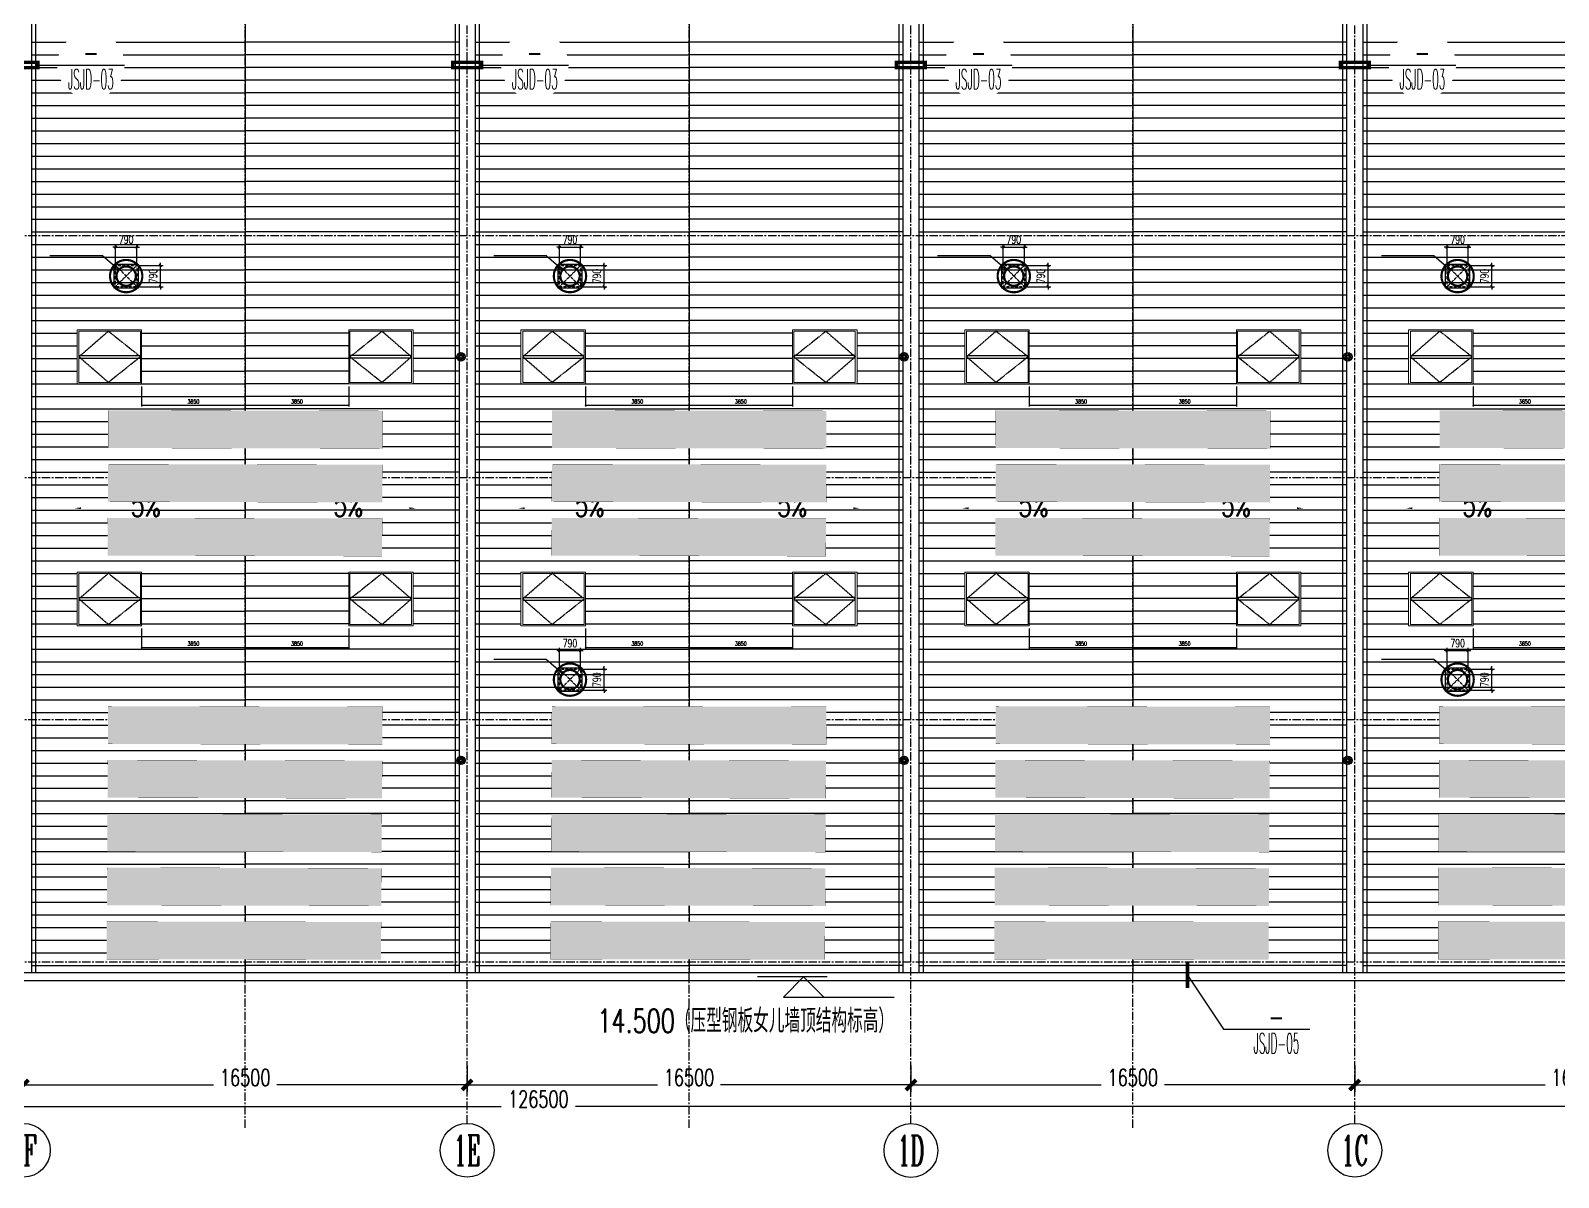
# Model space of a CAD drawing. Extents: x -599358 to 2865263, y -1062760 to 486533.
# Drawn here: x 178102 to 234905, y -888014 to -845385 of the extents above; entities that cross this region are included whole.
import ezdxf
from ezdxf.enums import TextEntityAlignment as Align

# ---------------------------------------------------------------- set-up
doc = ezdxf.new("R2010")
doc.units = 0
doc.set_wipeout_variables(frame=1)
for name, pattern in [('CENTER', [2, 1.25, -0.25, 0.25, -0.25]), ('DASH', [0.35, 0.25, -0.1]), ('HIDDEN', [0.375, 0.25, -0.125])]:
    doc.linetypes.add(name, pattern=pattern)
for name, color, linetype in [('3符号', 173, 'Continuous'), ('3索引', 3, 'Continuous'), ('99平面图例外参$0$A-HATCH-2', 251, 'Continuous'), ('A-AXIS-DP', 126, 'Continuous'), ('A-AXIS-SYMB', 3, 'Continuous'), ('A-LIN-V', 9, 'Continuous'), ('A-SFCE', 30, 'Continuous'), ('A-WINDOW', 140, 'Continuous'), ('DIM', 173, 'Continuous'), ('DIM_SYMB', 3, 'Continuous'), ('DOTE', 1, 'CENTER'), ('E-电气标注', 84, 'Continuous'), ('PUB_TEXT', 7, 'Continuous'), ('参考线', 8, 'Continuous'), ('外框', 1, 'HIDDEN'), ('屋面板111', 6, 'Continuous'), ('暖通', 7, 'Continuous'), ('虹吸雨水斗', 6, 'Continuous')]:
    doc.layers.add(name, color=color, linetype=linetype)
doc.layers.add('成型线', color=3, linetype='Continuous', lineweight=18)
doc.styles.add('_TCH_AXIS', font='COMPLEX', dxfattribs={"bigfont": 'GBCBIG'})
doc.styles.add('_TCH_DIM', font='SIMPLEX', dxfattribs={"bigfont": 'GBCBIG'})
doc.styles.add('_TCH_DIM_T3', font='SIMPLEX', dxfattribs={"width": 0.705882, "bigfont": 'GBCBIG'})
doc.styles.add('DHTEXT-1', font='romans.shx', dxfattribs={"width": 0.7, "bigfont": 'chinese.shx'})
doc.styles.add('卓越符号', font='ROMANS.shx', dxfattribs={"width": 0.7, "bigfont": 'CHINESE.shx'})
doc.dimstyles.new('_TCH_ARCH&&100', dxfattribs={"dimtxt": 297.5, "dimasz": 100, "dimexe": 100, "dimexo": 100, "dimgap": 126.25, "dimtad": 1, "dimdec": 0, "dimzin": 0, "dimdsep": 46, "dimtxsty": '_TCH_DIM_T3', "dimblk": 'ARCHTICK', "dimcen": 0.09, "dimclrt": 7, "dimazin": 2, "dimtfac": 1, "dimtdec": 0, "dimtix": 1, "dimtmove": 2, "dimatfit": 3, "dimfxl": 0, "dimtolj": 1, "dimtzin": 0, "dimarcsym": 0})
doc.dimstyles.new('_TCH_ARCH&&50', dxfattribs={"dimtxt": 148.75, "dimasz": 50, "dimexe": 50, "dimexo": 50, "dimgap": 63.125, "dimtad": 1, "dimdec": 0, "dimzin": 0, "dimdsep": 46, "dimtxsty": '_TCH_DIM_T3', "dimblk": 'ARCHTICK', "dimcen": 0.09, "dimclrt": 7, "dimazin": 2, "dimtfac": 1, "dimtdec": 0, "dimtix": 1, "dimtmove": 2, "dimatfit": 3, "dimfxl": 0, "dimtolj": 1, "dimtzin": 0, "dimarcsym": 0})
doc.dimstyles.new('ZN250', dxfattribs={"dimscale": 250, "dimtxt": 2.5, "dimasz": 1.5, "dimexe": 1, "dimexo": 2, "dimgap": 0.9, "dimtad": 1, "dimdec": 0, "dimdsep": 46, "dimtxsty": 'DHTEXT-1', "dimblk": 'ARCHTICK', "dimcen": 2.5, "dimclrd": 173, "dimclre": 173, "dimclrt": 7, "dimazin": 2, "dimtfac": 1, "dimtdec": 0, "dimtix": 1, "dimtmove": 2, "dimatfit": 3, "dimfxl": 0, "dimarcsym": 0})

# ---------------------------------------------------------------- blocks, each defined once
blk = doc.blocks.new('_ArchTick')
at = {"color": 0, "linetype": 'ByBlock', "const_width": 0.4}
blk.add_lwpolyline([(-0.5, -0.5), (0.5, 0.5)], dxfattribs=at)
blk = doc.blocks.new('*D1042')
at = {"layer": 'Defpoints', "color": 0, "ltscale": 2500, "transparency": 16777216}
for p in [(177831, -883351), (194331, -883351), (194331, -884578)]:
    blk.add_point(p, dxfattribs=at)
at = {"layer": 'DIM', "color": 173, "linetype": 'ByBlock', "lineweight": -2, "ltscale": 2500, "transparency": 16777216}
for p, q in [((177831, -883851), (177831, -884828)), ((194331, -883851), (194331, -884828)), ((177831, -884578), (184908, -884578)), ((194331, -884578), (187254, -884578))]:
    blk.add_line(p, q, dxfattribs=at)
at = {"layer": 'DIM', "color": 173, "lineweight": -2, "ltscale": 2500, "transparency": 16777216, "xscale": 375, "yscale": 375, "zscale": 375, "rotation": 180}
blk.add_blockref('_ArchTick', (177831, -884578), dxfattribs=at)
at = {"layer": 'DIM', "color": 173, "lineweight": -2, "ltscale": 2500, "transparency": 16777216, "xscale": 375, "yscale": 375, "zscale": 375}
blk.add_blockref('_ArchTick', (194331, -884578), dxfattribs=at)
at = {"layer": 'DIM', "color": 7, "ltscale": 2500, "transparency": 16777216, "insert": (186081, -884303), "char_height": 625, "attachment_point": 5, "style": 'DHTEXT-1'}
blk.add_mtext('16500', dxfattribs=at)
blk = doc.blocks.new('*D1043')
at = {"layer": 'Defpoints', "color": 0, "ltscale": 2500, "transparency": 16777216}
for p in [(194331, -883351), (210831, -883351), (210831, -884578)]:
    blk.add_point(p, dxfattribs=at)
at = {"layer": 'DIM', "color": 173, "linetype": 'ByBlock', "lineweight": -2, "ltscale": 2500, "transparency": 16777216}
for p, q in [((194331, -883851), (194331, -884828)), ((210831, -883851), (210831, -884828)), ((194331, -884578), (201408, -884578)), ((210831, -884578), (203754, -884578))]:
    blk.add_line(p, q, dxfattribs=at)
at = {"layer": 'DIM', "color": 173, "lineweight": -2, "ltscale": 2500, "transparency": 16777216, "xscale": 375, "yscale": 375, "zscale": 375, "rotation": 180}
blk.add_blockref('_ArchTick', (194331, -884578), dxfattribs=at)
at = {"layer": 'DIM', "color": 173, "lineweight": -2, "ltscale": 2500, "transparency": 16777216, "xscale": 375, "yscale": 375, "zscale": 375}
blk.add_blockref('_ArchTick', (210831, -884578), dxfattribs=at)
at = {"layer": 'DIM', "color": 7, "ltscale": 2500, "transparency": 16777216, "insert": (202581, -884303), "char_height": 625, "attachment_point": 5, "style": 'DHTEXT-1'}
blk.add_mtext('16500', dxfattribs=at)
blk = doc.blocks.new('*D1044')
at = {"layer": 'Defpoints', "color": 0, "ltscale": 2500, "transparency": 16777216}
for p in [(210831, -883351), (227331, -883351), (227331, -884578)]:
    blk.add_point(p, dxfattribs=at)
at = {"layer": 'DIM', "color": 173, "linetype": 'ByBlock', "lineweight": -2, "ltscale": 2500, "transparency": 16777216}
for p, q in [((210831, -883851), (210831, -884828)), ((227331, -883851), (227331, -884828)), ((210831, -884578), (217908, -884578)), ((227331, -884578), (220254, -884578))]:
    blk.add_line(p, q, dxfattribs=at)
at = {"layer": 'DIM', "color": 173, "lineweight": -2, "ltscale": 2500, "transparency": 16777216, "xscale": 375, "yscale": 375, "zscale": 375, "rotation": 180}
blk.add_blockref('_ArchTick', (210831, -884578), dxfattribs=at)
at = {"layer": 'DIM', "color": 173, "lineweight": -2, "ltscale": 2500, "transparency": 16777216, "xscale": 375, "yscale": 375, "zscale": 375}
blk.add_blockref('_ArchTick', (227331, -884578), dxfattribs=at)
at = {"layer": 'DIM', "color": 7, "ltscale": 2500, "transparency": 16777216, "insert": (219081, -884303), "char_height": 625, "attachment_point": 5, "style": 'DHTEXT-1'}
blk.add_mtext('16500', dxfattribs=at)
blk = doc.blocks.new('*D1045')
at = {"layer": 'Defpoints', "color": 0, "ltscale": 2500, "transparency": 16777216}
for p in [(227331, -883351), (243831, -883351), (243831, -884578)]:
    blk.add_point(p, dxfattribs=at)
at = {"layer": 'DIM', "color": 173, "linetype": 'ByBlock', "lineweight": -2, "ltscale": 2500, "transparency": 16777216}
for p, q in [((227331, -883851), (227331, -884828)), ((243831, -883851), (243831, -884828)), ((227331, -884578), (234408, -884578)), ((243831, -884578), (236754, -884578))]:
    blk.add_line(p, q, dxfattribs=at)
at = {"layer": 'DIM', "color": 173, "lineweight": -2, "ltscale": 2500, "transparency": 16777216, "xscale": 375, "yscale": 375, "zscale": 375, "rotation": 180}
blk.add_blockref('_ArchTick', (227331, -884578), dxfattribs=at)
at = {"layer": 'DIM', "color": 173, "lineweight": -2, "ltscale": 2500, "transparency": 16777216, "xscale": 375, "yscale": 375, "zscale": 375}
blk.add_blockref('_ArchTick', (243831, -884578), dxfattribs=at)
at = {"layer": 'DIM', "color": 7, "ltscale": 2500, "transparency": 16777216, "insert": (235581, -884303), "char_height": 625, "attachment_point": 5, "style": 'DHTEXT-1'}
blk.add_mtext('16500', dxfattribs=at)
blk = doc.blocks.new('*D1050')
at = {"layer": 'Defpoints', "color": 0, "ltscale": 2500, "transparency": 16777216}
for p in [(133731, -883451), (260231, -883451), (260231, -885378)]:
    blk.add_point(p, dxfattribs=at)
at = {"layer": 'DIM', "color": 173, "linetype": 'ByBlock', "lineweight": -2, "ltscale": 2500, "transparency": 16777216}
for p, q in [((133731, -883951), (133731, -885628)), ((260231, -883951), (260231, -885628)), ((133731, -885378), (195600, -885378)), ((260231, -885378), (198363, -885378))]:
    blk.add_line(p, q, dxfattribs=at)
at = {"layer": 'DIM', "color": 173, "lineweight": -2, "ltscale": 2500, "transparency": 16777216, "xscale": 375, "yscale": 375, "zscale": 375, "rotation": 180}
blk.add_blockref('_ArchTick', (133731, -885378), dxfattribs=at)
at = {"layer": 'DIM', "color": 173, "lineweight": -2, "ltscale": 2500, "transparency": 16777216, "xscale": 375, "yscale": 375, "zscale": 375}
blk.add_blockref('_ArchTick', (260231, -885378), dxfattribs=at)
at = {"layer": 'DIM', "color": 7, "ltscale": 2500, "transparency": 16777216, "insert": (196981, -885103), "char_height": 625, "attachment_point": 5, "style": 'DHTEXT-1'}
blk.add_mtext('126500', dxfattribs=at)
blk = doc.blocks.new('卓越-轴号')
blk.add_circle((0, 0), 4)
at = {"color": 0, "style": '_TCH_AXIS', "width": 1.041667, "flags": 8}
blk.add_attdef('A', text='', height=4.48, dxfattribs=at).set_placement((-2, -2.24), (2, -2.24), align=Align.FIT)
blk = doc.blocks.new('343')
at = {"layer": 'DOTE', "ltscale": 250}
for p, q in [((1095699, -209583), (1095699, -103761)), ((1103949, -209418), (1103949, -103761)), ((1112199, -209583), (1112199, -103761)), ((1120449, -209426), (1120449, -103761)), ((1128699, -209583), (1128699, -103761)), ((1136949, -209417), (1136949, -103761)), ((1153449, -176423), (1035857, -176423)), ((1153449, -185423), (1035857, -185423)), ((1153449, -194423), (1035857, -194423)), ((1153449, -203423), (1035857, -203423))]:
    blk.add_line(p, q, dxfattribs=at)
blk = doc.blocks.new('*U613')
at = {"ltscale": 10}
blk.add_line((3.48, 0), (-6.85, 0), dxfattribs=at)
blk.add_lwpolyline([(3, -3), (0, 0), (-3, -3), (13.45, -3)])
at = {"color": 0, "style": '卓越符号', "width": 0.7, "flags": 8}
blk.add_attdef('±0.000', text='', height=3.5, dxfattribs=at).set_placement((13.45, -7.85), align=Align.RIGHT)
blk = doc.blocks.new('块1')
at = {"layer": '屋面板111', "ltscale": 2500}
for p, q in [((178131, -342565), (186081, -342565)), ((178131, -343035), (186081, -343035)), ((194031, -342565), (186081, -342565)), ((194031, -343035), (186081, -343035)), ((178131, -343505), (186081, -343505)), ((194031, -343505), (186081, -343505)), ((178131, -343975), (186081, -343975)), ((194031, -343975), (186081, -343975)), ((178131, -344445), (186081, -344445)), ((194031, -344445), (186081, -344445)), ((178131, -344915), (186081, -344915)), ((194031, -344915), (186081, -344915)), ((178131, -345385), (186081, -345385)), ((178131, -345855), (186081, -345855)), ((194031, -345385), (186081, -345385)), ((194031, -345855), (186081, -345855)), ((178131, -346325), (186081, -346325)), ((194031, -346325), (186081, -346325)), ((178131, -346795), (186081, -346795)), ((194031, -346795), (186081, -346795)), ((178131, -347265), (186081, -347265)), ((194031, -347265), (186081, -347265)), ((178131, -347735), (186081, -347735)), ((194031, -347735), (186081, -347735)), ((178131, -348205), (186081, -348205)), ((178131, -348675), (186081, -348675)), ((194031, -348205), (186081, -348205)), ((194031, -348675), (186081, -348675)), ((178131, -349145), (186081, -349145)), ((194031, -349145), (186081, -349145)), ((178131, -349615), (186081, -349615)), ((194031, -349615), (186081, -349615)), ((178131, -350085), (186081, -350085)), ((194031, -350085), (186081, -350085)), ((178131, -350555), (186081, -350555)), ((178131, -351025), (186081, -351025)), ((194031, -350555), (186081, -350555)), ((194031, -351025), (186081, -351025)), ((178131, -351495), (186081, -351495)), ((194031, -351495), (186081, -351495)), ((178131, -351965), (186081, -351965)), ((194031, -351965), (186081, -351965)), ((178131, -352435), (186081, -352435)), ((194031, -352435), (186081, -352435)), ((178131, -352905), (186081, -352905)), ((194031, -352905), (186081, -352905)), ((178131, -353375), (186081, -353375)), ((178131, -353845), (186081, -353845)), ((194031, -353375), (186081, -353375)), ((194031, -353845), (186081, -353845)), ((178131, -354315), (186081, -354315)), ((194031, -354315), (186081, -354315)), ((178131, -354785), (186081, -354785)), ((194031, -354785), (186081, -354785)), ((178131, -355255), (186081, -355255)), ((194031, -355255), (186081, -355255)), ((178131, -355725), (186081, -355725)), ((194031, -355725), (186081, -355725)), ((178131, -356195), (186081, -356195)), ((178131, -356665), (186081, -356665)), ((194031, -356195), (186081, -356195)), ((194031, -356665), (186081, -356665)), ((178131, -357135), (186081, -357135)), ((194031, -357135), (186081, -357135)), ((178131, -357605), (186081, -357605)), ((194031, -357605), (186081, -357605)), ((178131, -358075), (186081, -358075)), ((194031, -358075), (186081, -358075)), ((178131, -358545), (186081, -358545)), ((194031, -358545), (186081, -358545)), ((178131, -359015), (186081, -359015)), ((178131, -359485), (186081, -359485)), ((194031, -359015), (186081, -359015)), ((194031, -359485), (186081, -359485)), ((178131, -359955), (186081, -359955)), ((194031, -359955), (186081, -359955)), ((178131, -360425), (186081, -360425)), ((194031, -360425), (186081, -360425)), ((178131, -360895), (186081, -360895)), ((194031, -360895), (186081, -360895)), ((178131, -361365), (186081, -361365)), ((194031, -361365), (186081, -361365)), ((178131, -361835), (186081, -361835)), ((178131, -362305), (186081, -362305)), ((194031, -361835), (186081, -361835)), ((194031, -362305), (186081, -362305)), ((178131, -362775), (186081, -362775)), ((194031, -362775), (186081, -362775)), ((178131, -363245), (186081, -363245)), ((194031, -363245), (186081, -363245)), ((178131, -363715), (186081, -363715)), ((194031, -363715), (186081, -363715)), ((178131, -364185), (186081, -364185)), ((178131, -364655), (186081, -364655)), ((194031, -364185), (186081, -364185)), ((194031, -364655), (186081, -364655)), ((178131, -365125), (186081, -365125)), ((194031, -365125), (186081, -365125)), ((178131, -365595), (186081, -365595)), ((194031, -365595), (186081, -365595)), ((178131, -366065), (186081, -366065)), ((194031, -366065), (186081, -366065)), ((178131, -366535), (186081, -366535)), ((194031, -366535), (186081, -366535)), ((178131, -367005), (186081, -367005)), ((178131, -367475), (186081, -367475)), ((194031, -367005), (186081, -367005)), ((194031, -367475), (186081, -367475)), ((178131, -367945), (186081, -367945)), ((194031, -367945), (186081, -367945)), ((178131, -368415), (186081, -368415)), ((194031, -368415), (186081, -368415)), ((178131, -368885), (186081, -368885)), ((194031, -368885), (186081, -368885)), ((178131, -369355), (186081, -369355)), ((194031, -369355), (186081, -369355)), ((178131, -369825), (186081, -369825)), ((178131, -370295), (186081, -370295)), ((194031, -369825), (186081, -369825)), ((194031, -370295), (186081, -370295)), ((178131, -370765), (186081, -370765)), ((194031, -370765), (186081, -370765)), ((178131, -371235), (186081, -371235)), ((194031, -371235), (186081, -371235)), ((178131, -371705), (186081, -371705)), ((194031, -371705), (186081, -371705)), ((178131, -372175), (186081, -372175)), ((194031, -372175), (186081, -372175)), ((178131, -372645), (186081, -372645)), ((178131, -373115), (186081, -373115)), ((194031, -372645), (186081, -372645)), ((194031, -373115), (186081, -373115)), ((178131, -373585), (186081, -373585)), ((194031, -373585), (186081, -373585)), ((178131, -374055), (186081, -374055)), ((194031, -374055), (186081, -374055)), ((178131, -374525), (186081, -374525)), ((194031, -374525), (186081, -374525)), ((178131, -374995), (186081, -374995)), ((178131, -375465), (186081, -375465)), ((194031, -374995), (186081, -374995)), ((194031, -375465), (186081, -375465)), ((178131, -375935), (186081, -375935)), ((194031, -375935), (186081, -375935)), ((178131, -376405), (186081, -376405)), ((194031, -376405), (186081, -376405)), ((178131, -376875), (186081, -376875)), ((194031, -376875), (186081, -376875))]:
    blk.add_line(p, q, dxfattribs=at)
for points in [[(178131, -286355), (178131, -377155)], [(194031, -286355), (194031, -377155)]]:
    blk.add_lwpolyline(points, dxfattribs=at)
blk = doc.blocks.new('卓越-指向索引')
blk.add_wipeout([(0, 5), (-0.52, 4.97), (-1.04, 4.89), (-1.55, 4.76), (-2.03, 4.57), (-2.5, 4.33), (-2.94, 4.05), (-3.35, 3.72), (-3.72, 3.35), (-4.05, 2.94), (-4.33, 2.5), (-4.57, 2.03), (-4.76, 1.55), (-4.89, 1.04), (-4.97, 0.52), (-5, 0), (-4.97, -0.52), (-4.89, -1.04), (-4.76, -1.55), (-4.57, -2.03), (-4.33, -2.5), (-4.05, -2.94), (-3.72, -3.35), (-3.35, -3.72), (-2.94, -4.05), (-2.5, -4.33), (-2.03, -4.57), (-1.55, -4.76), (-1.04, -4.89), (-0.52, -4.97), (0, -5), (0.52, -4.97), (1.04, -4.89), (1.55, -4.76), (2.03, -4.57), (2.5, -4.33), (2.94, -4.05), (3.35, -3.72), (3.72, -3.35), (4.05, -2.94), (4.33, -2.5), (4.57, -2.03), (4.76, -1.55), (4.89, -1.04), (4.97, -0.52), (5, 0), (4.97, 0.52), (4.89, 1.04), (4.76, 1.55), (4.57, 2.03), (4.33, 2.5), (4.05, 2.94), (3.72, 3.35), (3.35, 3.72), (2.94, 4.05), (2.5, 4.33), (2.03, 4.57), (1.55, 4.76), (1.04, 4.89), (0.52, 4.97)])
blk.add_line((-5, 0), (5, 0))
at = {"color": 0, "style": '卓越符号', "width": 0.7, "flags": 8}
blk.add_attdef('索引编号', text='', height=3, dxfattribs=at).set_placement((0, 0.37), align=Align.CENTER)
at = {"color": 0, "style": '卓越符号', "width": 0.892319, "flags": 8}
blk.add_attdef('图号', text='', height=3, dxfattribs=at).set_placement((-3.41, -3.6), (3.41, -3.6), align=Align.FIT)
blk = doc.blocks.new('“奔腾”虹吸雨水斗')
at = {"layer": '虹吸雨水斗', "lineweight": 25}
for p, q in [((946982, 86753), (947040, 86688)), ((947052, 86699), (946987, 86758)), ((947048, 86793), (947066, 86707)), ((947082, 86711), (947055, 86795)), ((947125, 86795), (947098, 86711)), ((947114, 86707), (947132, 86793)), ((947194, 86758), (947128, 86699)), ((947140, 86688), (947199, 86753)), ((946944, 86685), (947028, 86658)), ((947028, 86641), (946944, 86614)), ((947032, 86673), (946946, 86692)), ((946946, 86607), (947032, 86625)), ((947040, 86611), (946982, 86546)), ((946987, 86541), (947052, 86600)), ((947066, 86592), (947048, 86506)), ((947055, 86504), (947082, 86587)), ((947098, 86587), (947125, 86504)), ((947132, 86506), (947114, 86592)), ((947128, 86600), (947194, 86541)), ((947199, 86546), (947140, 86611)), ((947234, 86692), (947148, 86673)), ((947148, 86625), (947234, 86607)), ((947152, 86658), (947236, 86685)), ((947236, 86614), (947152, 86641))]:
    blk.add_line(p, q, dxfattribs=at)
for radius in [150, 47.6]:
    blk.add_circle((947090, 86649), radius, dxfattribs=at)
for centre, start, end in [((947057, 86706), 231.6382, 8.3675), ((947090, 86715), 201.6382, 338.3675), ((947123, 86706), 171.6382, 308.3675), ((947025, 86649), 291.6382, 68.3675), ((947034, 86682), 261.6382, 38.3675), ((947034, 86617), 321.6382, 98.3675), ((947057, 86593), 351.6382, 128.3675), ((947090, 86584), 21.6382, 158.3675), ((947123, 86593), 51.6382, 188.3675), ((947147, 86682), 141.6382, 278.3675), ((947147, 86617), 81.6382, 218.3675), ((947155, 86649), 111.6382, 248.3675)]:
    blk.add_arc(centre, 8.82, start, end, dxfattribs=at)
blk = doc.blocks.new('*D1776')
at = {"layer": 'A-AXIS-DP', "color": 0, "lineweight": -2, "transparency": 16777216}
for p, q in [((-495, 395), (-1374, 395)), ((-1274, 395), (-1274, 495)), ((-1274, 395), (-1274, -395)), ((-495, -395), (-1374, -395)), ((-1274, -395), (-1274, -495))]:
    blk.add_line(p, q, dxfattribs=at)
at = {"layer": 'Defpoints', "color": 0, "transparency": 16777216}
for p in [(-395, 395), (-1274, -395), (-395, -395)]:
    blk.add_point(p, dxfattribs=at)
at = {"layer": 'A-AXIS-DP', "color": 0, "lineweight": -2, "transparency": 16777216, "xscale": 100, "yscale": 100, "zscale": 100}
for p, rotation in [((-1274, 395), 270), ((-1274, -395), 90)]:
    blk.add_blockref('_ArchTick', p, dxfattribs=dict(at, rotation=rotation))
at = {"layer": 'A-AXIS-DP', "color": 7, "transparency": 16777216, "insert": (-999, 0), "char_height": 297.5, "attachment_point": 5, "rotation": 270, "style": '_TCH_DIM_T3'}
blk.add_mtext('\\A1;790', dxfattribs=at)
blk = doc.blocks.new('*D1777')
at = {"layer": 'A-AXIS-DP', "color": 0, "lineweight": -2, "transparency": 16777216}
for p, q in [((-395, -495), (-395, -1178)), ((395, -495), (395, -1178)), ((-395, -1078), (-495, -1078)), ((395, -1078), (-395, -1078)), ((395, -1078), (495, -1078))]:
    blk.add_line(p, q, dxfattribs=at)
at = {"layer": 'Defpoints', "color": 0, "transparency": 16777216}
for p in [(-395, -395), (395, -395), (-395, -1078)]:
    blk.add_point(p, dxfattribs=at)
at = {"layer": 'A-AXIS-DP', "color": 0, "lineweight": -2, "transparency": 16777216, "xscale": 100, "yscale": 100, "zscale": 100}
blk.add_blockref('_ArchTick', (-395, -1078), dxfattribs=at)
at = {"layer": 'A-AXIS-DP', "color": 0, "lineweight": -2, "transparency": 16777216, "xscale": 100, "yscale": 100, "zscale": 100, "rotation": 180}
blk.add_blockref('_ArchTick', (395, -1078), dxfattribs=at)
at = {"layer": 'A-AXIS-DP', "color": 7, "transparency": 16777216, "insert": (0, -1353), "char_height": 297.5, "attachment_point": 5, "rotation": 180, "style": '_TCH_DIM_T3'}
blk.add_mtext('\\A1;790', dxfattribs=at)
blk = doc.blocks.new('w42343eeee')
blk.add_wipeout([(367285, 568212), (365883, 568215), (365906, 578415), (367306, 578412)]).dxf.layer = '参考线'
at = {"layer": '99平面图例外参$0$A-HATCH-2'}
h = blk.add_hatch(dxfattribs=at)
h.set_pattern_fill('ANSI33', color=256, scale=75)
h.set_pattern_definition([(45, (1135667.22, 924695.12), (-168.3798, 168.3798), []), (45, (1135835.6, 924695.12), (-168.3798, 168.3798), [119.0625, -59.53125])])
h.paths.add_polyline_path([(366843, 550430), (365843, 550432)])
h.paths.add_polyline_path([(365906, 578415), (367306, 578412), (367283, 568212), (365883, 568215)])
at = {"layer": 'E-电气标注', "color": 1, "const_width": 5}
blk.add_lwpolyline([(365906, 578415), (365883, 568215), (367283, 568212), (367306, 578412)], close=True, dxfattribs=at)
blk = doc.blocks.new('A$C4cc46862')
at = {"layer": 'A-SFCE', "rotation": 270}
for p in [(-472058, 296395), (-472062, 294395), (-472074, 292395), (-472062, 285395), (-472074, 283395), (-472087, 281395), (-472099, 279395), (-472112, 277395)]:
    blk.add_blockref('w42343eeee', p, dxfattribs=at)
for p in [(-488558, 296395), (-488562, 294395), (-488574, 292395), (-488562, 285395), (-488574, 283395), (-488587, 281395), (-488599, 279395), (-488612, 277395)]:
    blk.add_blockref('w42343eeee', p, dxfattribs=at)
for p in [(-505058, 296395), (-505062, 294395), (-505074, 292395), (-505062, 285395), (-505074, 283395), (-505087, 281395), (-505099, 279395), (-505112, 277395)]:
    blk.add_blockref('w42343eeee', p, dxfattribs=at)
for p in [(-521558, 296395), (-521562, 294395), (-521574, 292395), (-521562, 285395), (-521574, 283395), (-521587, 281395), (-521599, 279395), (-521612, 277395)]:
    blk.add_blockref('w42343eeee', p, dxfattribs=at)
blk = doc.blocks.new('44')
blk.add_wipeout([(277496, 745320), (279896, 745320), (279896, 747320), (277496, 747320)]).dxf.layer = '参考线'
at = {"color": 2}
for p, q in [((277566, 746370), (279851, 746370)), ((277566, 746270), (279851, 746270))]:
    blk.add_line(p, q, dxfattribs=at)
at = {"layer": '外框'}
for points in [[(279851, 746320), (278658, 747270), (277566, 746320)], [(279851, 746320), (278658, 745370), (277566, 746320)]]:
    blk.add_lwpolyline(points, dxfattribs=at)
at = {"layer": '成型线'}
blk.add_line((279896, 745320), (279896, 747320), dxfattribs=at)
blk.add_lwpolyline([(279896, 745320), (277496, 745320), (277496, 747320), (279896, 747320)], dxfattribs=at)
blk.add_lwpolyline([(279851, 745370), (279851, 747270), (277566, 747270), (277566, 745370)], close=True, dxfattribs=at)
blk = doc.blocks.new('*D2415')
at = {"layer": 'A-WINDOW', "color": 0, "lineweight": -2, "transparency": 16777216}
for p, q in [((293946, 817220), (293946, 816470)), ((297796, 817220), (297796, 816470)), ((293946, 816520), (297796, 816520))]:
    blk.add_line(p, q, dxfattribs=at)
at = {"layer": 'Defpoints', "color": 0, "transparency": 16777216}
for p in [(293946, 817270), (297796, 817270), (297796, 816520)]:
    blk.add_point(p, dxfattribs=at)
at = {"layer": 'A-WINDOW', "color": 0, "lineweight": -2, "transparency": 16777216, "xscale": 50, "yscale": 50, "zscale": 50, "rotation": 180}
blk.add_blockref('_ArchTick', (293946, 816520), dxfattribs=at)
at = {"layer": 'A-WINDOW', "color": 0, "lineweight": -2, "transparency": 16777216, "xscale": 50, "yscale": 50, "zscale": 50}
blk.add_blockref('_ArchTick', (297796, 816520), dxfattribs=at)
at = {"layer": 'A-WINDOW', "color": 7, "transparency": 16777216, "insert": (295871, 816658), "char_height": 148.8, "attachment_point": 5, "style": '_TCH_DIM_T3'}
blk.add_mtext('\\A1;3850', dxfattribs=at)
blk = doc.blocks.new('*D2416')
at = {"layer": 'A-WINDOW', "color": 0, "lineweight": -2, "transparency": 16777216}
for p, q in [((297796, 817220), (297796, 816470)), ((301646, 817220), (301646, 816470)), ((297796, 816520), (301646, 816520))]:
    blk.add_line(p, q, dxfattribs=at)
at = {"layer": 'Defpoints', "color": 0, "transparency": 16777216}
for p in [(297796, 817270), (301646, 817270), (301646, 816520)]:
    blk.add_point(p, dxfattribs=at)
at = {"layer": 'A-WINDOW', "color": 0, "lineweight": -2, "transparency": 16777216, "xscale": 50, "yscale": 50, "zscale": 50, "rotation": 180}
blk.add_blockref('_ArchTick', (297796, 816520), dxfattribs=at)
at = {"layer": 'A-WINDOW', "color": 0, "lineweight": -2, "transparency": 16777216, "xscale": 50, "yscale": 50, "zscale": 50}
blk.add_blockref('_ArchTick', (301646, 816520), dxfattribs=at)
at = {"layer": 'A-WINDOW', "color": 7, "transparency": 16777216, "insert": (299721, 816658), "char_height": 148.8, "attachment_point": 5, "style": '_TCH_DIM_T3'}
blk.add_mtext('\\A1;3850', dxfattribs=at)
blk = doc.blocks.new('fengji')
at = {"layer": 'DIM_SYMB'}
for p, q in [((324.2, -267.9), (884.2, -747.9)), ((884.2, -747.9), (2834.2, -747.9))]:
    blk.add_line(p, q, dxfattribs=at)
at = {"layer": 'DIM_SYMB', "const_width": 40}
blk.add_lwpolyline([(310.3, -253.5, -1), (338.1, -282.3, -1)], format="xyb", close=True, dxfattribs=at)
at = {"layer": '暖通', "color": 7, "linetype": 'DASH', "ltscale": 0.5}
for p, q in [((-395, 395), (395, -395)), ((395, 395), (-395, -395))]:
    blk.add_line(p, q, dxfattribs=at)
at = {"layer": '暖通', "color": 7, "const_width": 79.8}
for points in [[(0, -600.2, -1), (0, 600.2, -1)], [(0, -600.2, 1), (0, 600.2, 1)]]:
    blk.add_lwpolyline(points, format="xyb", dxfattribs=at)
at = {"layer": '暖通', "color": 7, "ltscale": 0.5}
blk.add_lwpolyline([(-445, 445), (445, 445), (445, -445), (-445, -445)], close=True, dxfattribs=at)
at = {"layer": '暖通', "color": 7, "linetype": 'DASH', "const_width": 79.8}
for points in [[(0, -358.3, -1), (0, 358.3, -1)], [(0, -358.3, 1), (0, 358.3, 1)]]:
    blk.add_lwpolyline(points, format="xyb", dxfattribs=at)
at = {"layer": '暖通', "color": 7, "linetype": 'DASH', "ltscale": 0.5}
blk.add_lwpolyline([(-395, 395), (395, 395), (395, -395), (-395, -395)], close=True, dxfattribs=at)
at = {"layer": 'A-AXIS-DP'}
for p1, distance, picture, middle in [((-395, 395), -879.2, '*D1776', (-999.2, 0)), ((395, -395), 682.9, '*D1777', (0, -1352.9))]:
    dim = blk.add_aligned_dim(p1=p1, p2=(-395, -395), distance=distance, dimstyle='_TCH_ARCH&&100', dxfattribs=at)
    dim.commit()
    dim.dimension.update_dxf_attribs({"geometry": picture, "text_midpoint": middle})
blk = doc.blocks.new('A$C87272f5e')
at = {"layer": '暖通', "rotation": 180}
for p in [(47325, -64500), (63825, -64500), (80325, -64500), (96825, -64500), (63825, -79500), (96825, -79500)]:
    blk.add_blockref('fengji', p, dxfattribs=at)
blk = doc.blocks.new('nr3453464')
at = {"layer": 'A-LIN-V'}
blk.add_blockref('44', (14050, 72000), dxfattribs=at)
at = {"layer": 'A-LIN-V', "xscale": -0.9999999999999998}
blk.add_blockref('44', (581541.6, 72000), dxfattribs=at)
at = {"layer": 'A-WINDOW', "color": 1}
for p1, p2, picture, middle in [((293945.8, 817270), (297795.8, 817270), '*D2415', (295870.8, 816657.5)), ((297795.8, 817270), (301645.8, 817270), '*D2416', (299720.8, 816657.5))]:
    dim = blk.add_aligned_dim(p1=p1, p2=p2, distance=-750, dimstyle='_TCH_ARCH&&50', dxfattribs=at)
    dim.commit()
    dim.dimension.update_dxf_attribs({"geometry": picture, "text_midpoint": middle})
blk = doc.blocks.new('A$C70486d9b')
at = {"layer": 'A-WINDOW'}
for p in [(-246046, -885820), (-229546, -885820), (-213046, -885820), (-196546, -885820), (-246046, -894820), (-229546, -894820), (-213046, -894820), (-196546, -894820)]:
    blk.add_blockref('nr3453464', p, dxfattribs=at)

msp = doc.modelspace()

# ---------------------------------------------------------------- linework, layer by layer
at = {"layer": '3索引', "linetype": 'DASH', "ltscale": 1250, "const_width": 125}
for points in [[(177290.5, -846570), (178372.2, -846570), (178372.2, -846766.6), (177290.5, -846766.6)], [(193790.5, -846570), (194872.2, -846570), (194872.2, -846766.6), (193790.5, -846766.6)], [(210290.5, -846570), (211372.2, -846570), (211372.2, -846766.6), (210290.5, -846766.6)], [(226790.5, -846570), (227872.2, -846570), (227872.2, -846766.6), (226790.5, -846766.6)], [(221102.6, -880908.5), (221119.7, -880908.5), (221119.7, -880050.5), (221102.6, -880050.5)]]:
    msp.add_lwpolyline(points, close=True, dxfattribs=at)
at = {"layer": '3索引'}
for points in [[(178372.2, -846668.3), (178937.6, -846668.3), (180345.5, -846668.3)], [(194872.2, -846668.3), (195437.6, -846668.3), (196845.5, -846668.3)], [(211372.2, -846668.3), (211937.6, -846668.3), (213345.5, -846668.3)], [(227872.2, -846668.3), (228437.6, -846668.3), (229845.5, -846668.3)], [(221119.7, -880492.4), (222458.1, -882504), (224417.5, -882504)]]:
    msp.add_lwpolyline(points, dxfattribs=at)
at = {"layer": 'A-AXIS-SYMB'}
for points in [[(181665.5, -863139.8, 0, 0, 0), (179735.5, -863139.8, 0, 64, 0), (179975.5, -863139.8, 0, 0, 0)], [(190497.2, -863139.8, 0, 0, 0), (192427.2, -863139.8, 0, 64, 0), (192187.2, -863139.8, 0, 0, 0)], [(198165.5, -863139.8, 0, 0, 0), (196235.5, -863139.8, 0, 64, 0), (196475.5, -863139.8, 0, 0, 0)], [(206997.2, -863139.8, 0, 0, 0), (208927.2, -863139.8, 0, 64, 0), (208687.2, -863139.8, 0, 0, 0)], [(214665.5, -863139.8, 0, 0, 0), (212735.5, -863139.8, 0, 64, 0), (212975.5, -863139.8, 0, 0, 0)], [(223497.2, -863139.8, 0, 0, 0), (225427.2, -863139.8, 0, 64, 0), (225187.2, -863139.8, 0, 0, 0)], [(231165.5, -863139.8, 0, 0, 0), (229235.5, -863139.8, 0, 64, 0), (229475.5, -863139.8, 0, 0, 0)]]:
    msp.add_lwpolyline(points, format="xyseb", dxfattribs=at)
at = {"layer": 'A-LIN-V'}
for points in [[(178281.4, -789611.4), (178281.4, -880411.4)], [(193881.4, -789611.4), (193881.4, -880411.4)], [(194781.4, -789611.4), (194781.4, -880411.4)], [(210381.4, -789611.4), (210381.4, -880411.4)], [(211281.4, -789611.4), (211281.4, -880411.4)], [(226881.4, -789611.4), (226881.4, -880411.4)], [(227781.4, -789611.4), (227781.4, -880411.4)]]:
    msp.add_lwpolyline(points, dxfattribs=at)
at = {"layer": 'A-SFCE'}
for p, q in [((186081.4, -789611.4), (186081.4, -880411.4)), ((202581.4, -789611.4), (202581.4, -880411.4)), ((219081.4, -789611.4), (219081.4, -880411.4))]:
    msp.add_line(p, q, dxfattribs=at)
for points in [[(244231.4, -880711.4), (133731.4, -880711.4), (133731.4, -864011.4)], [(244231.4, -880411.4), (134031.4, -880411.4), (134031.4, -864311.4)]]:
    msp.add_lwpolyline(points, dxfattribs=at)

# ---------------------------------------------------------------- block references
at = {"layer": '3符号', "color": 7}
ref = msp.add_blockref('*U613', (206841.8, -880559.4), dxfattribs=dict(at, xscale=250, yscale=250, zscale=250))
ref.add_attrib('±0.000', '14.500（压型钢板女儿墙顶结构标高）', dxfattribs={"layer": '0', "color": 0, "height": 875, "style": '卓越符号', "width": 0.7}).set_placement((210204.3, -882632.4), align=Align.RIGHT)
ref = msp.add_blockref('卓越-轴号', (177832.5, -887005.3), dxfattribs=dict(at, xscale=250, yscale=250, zscale=250))
ref.add_attrib('A', '1F', dxfattribs={"layer": '0', "color": 0, "height": 1120, "style": '_TCH_AXIS', "width": 0.604839}).set_placement((177332.5, -887565.3), (178332.5, -887565.3), align=Align.FIT)
ref = msp.add_blockref('卓越-轴号', (194332.5, -887005.9), dxfattribs=dict(at, xscale=250, yscale=250, zscale=250))
ref.add_attrib('A', '1E', dxfattribs={"layer": '0', "color": 0, "height": 1120, "style": '_TCH_AXIS', "width": 0.604839}).set_placement((193832.5, -887565.9), (194832.5, -887565.9), align=Align.FIT)
ref = msp.add_blockref('卓越-轴号', (210832.5, -887014.4), dxfattribs=dict(at, xscale=250, yscale=250, zscale=250))
ref.add_attrib('A', '1D', dxfattribs={"layer": '0', "color": 0, "height": 1120, "style": '_TCH_AXIS', "width": 0.585938}).set_placement((210332.5, -887574.4), (211332.5, -887574.4), align=Align.FIT)
ref = msp.add_blockref('卓越-轴号', (227332.5, -887005.3), dxfattribs=dict(at, xscale=250, yscale=250, zscale=250))
ref.add_attrib('A', '1C', dxfattribs={"layer": '0', "color": 0, "height": 1120, "style": '_TCH_AXIS', "width": 0.625}).set_placement((226832.5, -887565.3), (227832.5, -887565.3), align=Align.FIT)
at = {"layer": 'DOTE', "linetype": 'ByBlock'}
msp.add_blockref('343', (-909618.1, -676588.3), dxfattribs=at)
at = {"layer": '屋面板111'}
for p in [(0, -503256.1), (16500, -503256.1), (33000, -503256.1), (49500, -503256.1)]:
    msp.add_blockref('块1', p, dxfattribs=at)
at = {"layer": '虹吸雨水斗', "xscale": 1.061320754715, "yscale": 1.061320754715, "zscale": 1.061320754715}
for p in [(-811063, -949474.2), (-794591.3, -949474.2), (-778091.3, -949474.2), (-811063, -964474.2), (-794591.3, -964474.2), (-778091.3, -964474.2)]:
    msp.add_blockref('“奔腾”虹吸雨水斗', p, dxfattribs=at)

# ---------------------------------------------------------------- texts
at = {"layer": 'PUB_TEXT', "style": '_TCH_DIM', "width": 0.7}
for p in [(181833.4, -863445.8), (189362.9, -863445.8), (198333.4, -863445.8), (205862.9, -863445.8), (214833.4, -863445.8), (222362.9, -863445.8), (231333.4, -863445.8)]:
    msp.add_text('5%', height=841.54, dxfattribs=at).set_placement(p)

# ---------------------------------------------------------------- dimensions: what is measured, and where the dimension line sits
at = {"layer": 'DIM', "ltscale": 2500}
for base, p1, p2, picture, middle in [((260231.4, -885378.1), (133731.4, -883451.4), (260231.4, -883451.4), '*D1050', (196981.4, -885103.1)), ((194331.4, -884578.1), (177831.4, -883351.4), (194331.4, -883351.4), '*D1042', (186081.4, -884303.1)), ((210831.4, -884578.1), (194331.4, -883351.4), (210831.4, -883351.4), '*D1043', (202581.4, -884303.1)), ((227331.4, -884578.1), (210831.4, -883351.4), (227331.4, -883351.4), '*D1044', (219081.4, -884303.1)), ((243831.4, -884578.1), (227331.4, -883351.4), (243831.4, -883351.4), '*D1045', (235581.4, -884303.1))]:
    dim = msp.add_linear_dim(base=base, p1=p1, p2=p2, angle=0, dimstyle='ZN250', dxfattribs=at)
    dim.commit()
    dim.dimension.update_dxf_attribs({"geometry": picture, "text_midpoint": middle, "dimtype": 161})

# ---------------------------------------------------------------- next in the draw order: block references
at = {"layer": '3索引', "color": 7}
ref = msp.add_blockref('卓越-指向索引', (180345.5, -846668.3), dxfattribs=dict(at, xscale=250, yscale=250, zscale=250))
ref.add_attrib('索引编号', '-', dxfattribs={"layer": '0', "color": 0, "height": 750, "style": '卓越符号', "width": 0.7}).set_placement((180345.5, -846577), align=Align.CENTER)
ref.add_attrib('图号', 'JSJD-03', dxfattribs={"layer": '0', "color": 0, "height": 750, "style": '卓越符号', "width": 0.350988}).set_placement((179493.9, -847568.7), (181198.7, -847568.7), align=Align.FIT)
ref = msp.add_blockref('卓越-指向索引', (196845.5, -846668.3), dxfattribs=dict(at, xscale=250, yscale=250, zscale=250))
ref.add_attrib('索引编号', '-', dxfattribs={"layer": '0', "color": 0, "height": 750, "style": '卓越符号', "width": 0.7}).set_placement((196845.5, -846577), align=Align.CENTER)
ref.add_attrib('图号', 'JSJD-03', dxfattribs={"layer": '0', "color": 0, "height": 750, "style": '卓越符号', "width": 0.350988}).set_placement((195993.9, -847568.7), (197698.7, -847568.7), align=Align.FIT)
ref = msp.add_blockref('卓越-指向索引', (213345.5, -846668.3), dxfattribs=dict(at, xscale=250, yscale=250, zscale=250))
ref.add_attrib('索引编号', '-', dxfattribs={"layer": '0', "color": 0, "height": 750, "style": '卓越符号', "width": 0.7}).set_placement((213345.5, -846577), align=Align.CENTER)
ref.add_attrib('图号', 'JSJD-03', dxfattribs={"layer": '0', "color": 0, "height": 750, "style": '卓越符号', "width": 0.350988}).set_placement((212493.9, -847568.7), (214198.7, -847568.7), align=Align.FIT)
ref = msp.add_blockref('卓越-指向索引', (229845.5, -846668.3), dxfattribs=dict(at, xscale=250, yscale=250, zscale=250))
ref.add_attrib('索引编号', '-', dxfattribs={"layer": '0', "color": 0, "height": 750, "style": '卓越符号', "width": 0.7}).set_placement((229845.5, -846577), align=Align.CENTER)
ref.add_attrib('图号', 'JSJD-03', dxfattribs={"layer": '0', "color": 0, "height": 750, "style": '卓越符号', "width": 0.350988}).set_placement((228993.9, -847568.7), (230698.7, -847568.7), align=Align.FIT)
ref = msp.add_blockref('卓越-指向索引', (224417.5, -882504), dxfattribs=dict(at, xscale=250, yscale=250, zscale=250))
ref.add_attrib('索引编号', '-', dxfattribs={"layer": '0', "color": 0, "height": 750, "style": '卓越符号', "width": 0.7}).set_placement((224417.5, -882412.7), align=Align.CENTER)
ref.add_attrib('图号', 'JSJD-05', dxfattribs={"layer": '0', "color": 0, "height": 750, "style": '卓越符号', "width": 0.350988}).set_placement((223566, -883404.4), (225270.8, -883404.4), align=Align.FIT)

# ---------------------------------------------------------------- next in the draw order: block references
at = {"layer": '虹吸雨水斗', "ltscale": 50}
msp.add_blockref('A$C87272f5e', (134331.4, -790011.4), dxfattribs=at)

# ---------------------------------------------------------------- next in the draw order: block references
at = {"layer": 'A-SFCE', "ltscale": 50}
msp.add_blockref('A$C4cc46862', (134331.4, -790011.4), dxfattribs=at)

# ---------------------------------------------------------------- next in the draw order: block references
msp.add_blockref('A$C70486d9b', (134331.4, -790011.4), dxfattribs=at)

doc.saveas('drawing.dxf')
